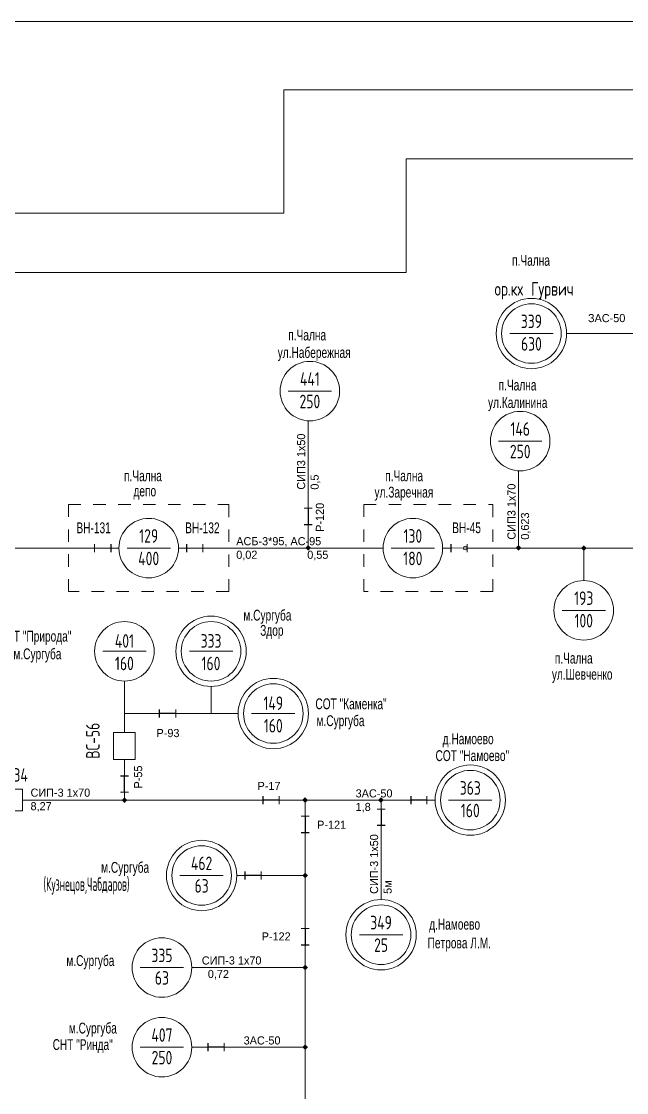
# Model space of a CAD drawing. Header units: millimetres. Extents: x 11 to 409, y 3 to 285.
# Drawn here: x 173.1 to 221.6, y 58.8 to 144.7 of the extents above; entities that cross this region are included whole.
import ezdxf
from ezdxf.enums import TextEntityAlignment as Align

# ---------------------------------------------------------------- set-up
doc = ezdxf.new("R2010")
doc.units = ezdxf.units.MM
doc.linetypes.add('JIS_02_1.0', pattern=[2, 1, -1])
for name, color, linetype, lineweight in [('10_КВ', 250, 'Continuous', 18), ('АТРИБУТЫ', 7, 'Continuous', 13), ('РАЗЪЕД_РУБИЛЬН', 150, 'Continuous', 13), ('ТЕКСТ', 7, 'Continuous', 13)]:
    doc.layers.add(name, color=color, linetype=linetype, lineweight=lineweight)
doc.layers.add('СХ_ОПЕРАТИВНАЯ', color=10, linetype='Continuous')
doc.layers.add('ШУНТ_РАЗЪЕД', color=161, linetype='Continuous')
doc.styles.add('ATTRIB', font='txt.shx', dxfattribs={"width": 0.7, "height": 5})
doc.styles.add('ТЕКСТ_МОДЕЛИ', font='txt.shx', dxfattribs={"width": 0.7, "height": 5})

# ---------------------------------------------------------------- blocks, each defined once
blk = doc.blocks.new('ВЫКЛЮЧАТЕЛЬ')
at = {"color": 0, "linetype": 'ByBlock'}
for p, q in [((0, 0), (0, -3)), ((0, -13), (0, -16))]:
    blk.add_line(p, q, dxfattribs=at)
blk.add_lwpolyline([(-4, -3), (4, -3), (4, -13), (-4, -13)], close=True, dxfattribs=at)
at = {"layer": 'АТРИБУТЫ', "style": 'ATTRIB', "width": 0.7}
blk.add_attdef('ДИСП_НОМ', text='', height=5, dxfattribs=at).set_placement((-6, -8), align=Align.MIDDLE_RIGHT)
at = {"layer": 'АТРИБУТЫ', "style": 'ATTRIB', "width": 0.7, "flags": 1}
blk.add_attdef('КОД', text='', height=5, dxfattribs=at).set_placement((-6, -14), align=Align.MIDDLE_RIGHT)
blk = doc.blocks.new('ОТВЕТВЛЕНИЕ')
at = {"color": 0, "linetype": 'ByBlock'}
blk.add_solid([(0, 1.06), (1.06, 0), (-1.06, 0), (0, -1.06)], dxfattribs=at)
blk = doc.blocks.new('ТРАНСФ_ПОДСТ')
at = {"color": 7}
blk.add_line((-8, -11), (8, -11), dxfattribs=at)
at = {"color": 0}
blk.add_circle((0, -11), 11, dxfattribs=at)
at = {"layer": 'АТРИБУТЫ', "style": 'ATTRIB', "width": 0.7, "flags": 4}
for tag, p in [('OBOZN', (0, -9)), ('MOCHNOCT', (0, -17.33))]:
    blk.add_attdef(tag, text='', height=5, dxfattribs=at).set_placement(p, align=Align.CENTER)
at = {"layer": 'АТРИБУТЫ', "style": 'ТЕКСТ_МОДЕЛИ', "width": 0.7}
blk.add_attdef('MESTO_1', text='', height=5, dxfattribs=at).set_placement((14, -11), align=Align.BOTTOM_LEFT)
blk.add_attdef('MESTO_2', text='', height=5, dxfattribs=at).set_placement((14, -12), align=Align.TOP_LEFT)
blk = doc.blocks.new('ВЫКЛ_НАГРУЗКИ')
at = {"color": 0, "linetype": 'ByBlock'}
for p, q in [((0, 0), (0, -3)), ((0, -9), (0, -12))]:
    blk.add_line(p, q, dxfattribs=at)
at = {"layer": 'РАЗЪЕД_РУБИЛЬН', "color": 0, "linetype": 'ByBlock'}
blk.add_line((-1.5, -3), (1.5, -3), dxfattribs=at)
at = {"layer": 'СХ_ОПЕРАТИВНАЯ', "color": 0, "linetype": 'ByBlock'}
blk.add_line((-1.5, -9), (1.5, -9), dxfattribs=at)
at = {"layer": 'РАЗЪЕД_РУБИЛЬН', "color": 7, "style": 'ATTRIB', "width": 0.7}
blk.add_attdef('ДИСП_НОМ', text='', height=5, dxfattribs=at).set_placement((-4.75, -6), align=Align.MIDDLE_RIGHT)
at = {"layer": 'РАЗЪЕД_РУБИЛЬН', "color": 7, "style": 'ATTRIB', "width": 0.7, "flags": 1}
blk.add_attdef('КОД', text='', height=5, dxfattribs=at).set_placement((-4.75, -12), align=Align.MIDDLE_RIGHT)
blk = doc.blocks.new('РАЗЪЕДИНИТЕЛЬ')
at = {"color": 0, "linetype": 'ByBlock'}
for p, q in [((0, 0), (0, -3)), ((0, -9), (0, -12))]:
    blk.add_line(p, q, dxfattribs=at)
at = {"layer": 'РАЗЪЕД_РУБИЛЬН', "color": 0, "linetype": 'ByBlock'}
blk.add_line((-1.5, -3), (1.5, -3), dxfattribs=at)
at = {"layer": 'СХ_ОПЕРАТИВНАЯ', "color": 0, "linetype": 'ByBlock'}
blk.add_line((-1.5, -9), (1.5, -9), dxfattribs=at)
at = {"layer": 'ШУНТ_РАЗЪЕД', "color": 0}
blk.add_line((0, -3), (0, -9), dxfattribs=at)
at = {"layer": 'РАЗЪЕД_РУБИЛЬН', "color": 7, "style": 'ATTRIB', "width": 0.7}
blk.add_attdef('ДИСП_НОМ', text='', height=5, dxfattribs=at).set_placement((-4.75, -6), align=Align.MIDDLE_RIGHT)
at = {"layer": 'РАЗЪЕД_РУБИЛЬН', "color": 7, "style": 'ATTRIB', "width": 0.7, "flags": 1}
blk.add_attdef('КОД', text='', height=5, dxfattribs=at).set_placement((-4.75, -12), align=Align.MIDDLE_RIGHT)

msp = doc.modelspace()

# ---------------------------------------------------------------- linework, layer by layer
at = {"layer": '10_КВ', "color": 7}
for p, q in [((172.252, 144.749), (267.951, 144.749)), ((274.178, 139.27), (194.1, 139.27)), ((194.1, 139.27), (194.1, 133.897)), ((194.1, 129.367), (194.1, 133.897)), ((125.699, 129.367), (194.1, 129.367)), ((224.753, 119.705), (216.789, 119.705)), ((165.334, 102.484), (178.276, 102.484)), ((178.927, 102.484), (180.23, 102.484)), ((186.31, 102.484), (187.613, 102.484)), ((188.265, 102.484), (202.069, 102.484)), ((207.498, 102.484), (208.797, 102.517)), ((213.975, 102.484), (209.452, 102.484)), ((213.975, 102.484), (242.325, 102.484)), ((218.164, 102.484), (218.164, 99.879)), ((181.321, 88.34), (181.321, 91.814)), ((188.269, 89.209), (188.269, 91.38)), ((181.321, 89.209), (183.492, 89.209)), ((186.098, 89.209), (188.269, 89.209)), ((188.269, 89.209), (190.441, 89.209)), ((173.774, 82.26), (180.288, 82.26)), ((180.288, 82.26), (187.191, 82.26)), ((181.321, 82.26), (183.492, 82.26)), ((187.191, 82.26), (195.819, 82.26)), ((195.819, 82.26), (195.819, 80.088)), ((195.819, 82.26), (206.242, 82.26)), ((201.908, 74.281), (201.908, 82.26))]:
    msp.add_line(p, q, dxfattribs=at)
at = {"layer": '10_КВ', "color": 140}
for p, q in [((203.907, 124.605), (203.907, 133.732)), ((203.907, 133.732), (267.951, 133.732)), ((113.37, 124.605), (203.907, 124.605))]:
    msp.add_line(p, q, dxfattribs=at)
at = {"layer": '10_КВ', "color": 7, "ltscale": 100}
for p, q in [((196.063, 102.623), (196.063, 112.696)), ((212.936, 102.623), (212.936, 108.684)), ((195.819, 56.327), (195.819, 79.011)), ((190.337, 76.213), (195.819, 76.213)), ((186.719, 68.826), (195.819, 68.826)), ((186.719, 62.432), (195.819, 62.432))]:
    msp.add_line(p, q, dxfattribs=at)
at = {"layer": '10_КВ', "color": 7, "linetype": 'JIS_02_1.0'}
for points in [[(176.822, 105.98), (189.685, 105.98), (189.685, 98.99), (176.822, 98.99)], [(200.519, 105.98), (210.873, 105.98), (210.873, 98.99), (200.519, 98.99)]]:
    msp.add_lwpolyline(points, close=True, dxfattribs=at)
at = {"layer": '10_КВ', "color": 7}
for centre, radius in [((213.966, 119.705), 2.823), ((208.657, 102.484), 0.144), ((188.269, 94.203), 2.823), ((193.264, 89.209), 2.823), ((209.065, 82.26), 2.823), ((187.514, 76.213), 2.823), ((201.908, 71.458), 2.823)]:
    msp.add_circle(centre, radius, dxfattribs=at)

# ---------------------------------------------------------------- block references
ref = msp.add_blockref('ТРАНСФ_ПОДСТ', (213.966, 122.093), dxfattribs=dict(at, xscale=0.2171483251338177, yscale=0.2171483251338177, zscale=0.2171483251338177))
ref.add_attrib('MESTO_1', 'п.Чална', dxfattribs={"layer": 'АТРИБУТЫ', "height": 0.8686, "width": 0.7}).set_placement((212.419, 124.882), align=Align.BOTTOM_LEFT)
ref.add_attrib('MESTO_2', 'ор.кх Гурвич', dxfattribs={"layer": 'АТРИБУТЫ', "height": 1.08574, "style": 'ТЕКСТ_МОДЕЛИ', "width": 0.7}).set_placement((211.014, 123.83), align=Align.TOP_LEFT)
ref.add_attrib('OBOZN', '339', dxfattribs={"layer": 'АТРИБУТЫ', "height": 1.0857, "style": 'ATTRIB', "width": 0.7, "flags": 4}).set_placement((213.966, 120.139), align=Align.CENTER)
ref.add_attrib('MOCHNOCT', '630', dxfattribs={"layer": 'АТРИБУТЫ', "height": 1.0857, "style": 'ATTRIB', "width": 0.7, "flags": 4}).set_placement((213.966, 118.329), align=Align.CENTER)
ref = msp.add_blockref('ТРАНСФ_ПОДСТ', (196.197, 117.47), dxfattribs=dict(at, xscale=0.2171483251338177, yscale=0.2171483251338177, zscale=0.2171483251338177))
ref.add_attrib('MESTO_1', 'п.Чална', dxfattribs={"layer": 'АТРИБУТЫ', "height": 0.8686, "width": 0.7}).set_placement((194.463, 118.891), align=Align.BOTTOM_LEFT)
ref.add_attrib('MESTO_2', 'ул.Набережная', dxfattribs={"layer": 'АТРИБУТЫ', "height": 0.86859, "width": 0.7}).set_placement((193.614, 118.618), align=Align.TOP_LEFT)
ref.add_attrib('OBOZN', '441', dxfattribs={"layer": 'АТРИБУТЫ', "height": 1.0857, "style": 'ATTRIB', "width": 0.7, "flags": 4}).set_placement((196.197, 115.515), align=Align.CENTER)
ref.add_attrib('MOCHNOCT', '250', dxfattribs={"layer": 'АТРИБУТЫ', "height": 1.0857, "style": 'ATTRIB', "width": 0.7, "flags": 4}).set_placement((196.197, 113.706), align=Align.CENTER)
ref = msp.add_blockref('ТРАНСФ_ПОДСТ', (213.069, 113.456), dxfattribs=dict(at, xscale=0.2171483251338177, yscale=0.2171483251338177, zscale=0.2171483251338177))
ref.add_attrib('MESTO_1', 'п.Чална', dxfattribs={"layer": 'АТРИБУТЫ', "height": 0.8686, "width": 0.7}).set_placement((211.335, 114.877), align=Align.BOTTOM_LEFT)
ref.add_attrib('MESTO_2', 'ул.Калинина', dxfattribs={"layer": 'АТРИБУТЫ', "height": 0.86859, "width": 0.7}).set_placement((210.486, 114.604), align=Align.TOP_LEFT)
ref.add_attrib('OBOZN', '146', dxfattribs={"layer": 'АТРИБУТЫ', "height": 1.0857, "style": 'ATTRIB', "width": 0.7, "flags": 4}).set_placement((213.069, 111.501), align=Align.CENTER)
ref.add_attrib('MOCHNOCT', '250', dxfattribs={"layer": 'АТРИБУТЫ', "height": 1.0857, "style": 'ATTRIB', "width": 0.7, "flags": 4}).set_placement((213.069, 109.692), align=Align.CENTER)
ref = msp.add_blockref('ТРАНСФ_ПОДСТ', (183.27, 104.873), dxfattribs=dict(at, xscale=0.2171483251338177, yscale=0.2171483251338177, zscale=0.2171483251338177))
ref.add_attrib('MESTO_1', 'п.Чална', dxfattribs={"layer": 'АТРИБУТЫ', "height": 0.8686, "width": 0.7}).set_placement((181.29, 107.595), align=Align.BOTTOM_LEFT)
ref.add_attrib('MESTO_2', 'депо', dxfattribs={"layer": 'АТРИБУТЫ', "height": 0.8686, "width": 0.7}).set_placement((182.045, 107.503), align=Align.TOP_LEFT)
ref.add_attrib('OBOZN', '129', dxfattribs={"layer": 'АТРИБУТЫ', "height": 1.0857, "style": 'ATTRIB', "width": 0.7, "flags": 4}).set_placement((183.27, 102.919), align=Align.CENTER)
ref.add_attrib('MOCHNOCT', '400', dxfattribs={"layer": 'АТРИБУТЫ', "height": 1.0857, "style": 'ATTRIB', "width": 0.7, "flags": 4}).set_placement((183.27, 101.109), align=Align.CENTER)
ref = msp.add_blockref('ТРАНСФ_ПОДСТ', (204.458, 104.873), dxfattribs=dict(at, xscale=0.2171483251338177, yscale=0.2171483251338177, zscale=0.2171483251338177))
ref.add_attrib('MESTO_1', 'п.Чална', dxfattribs={"layer": 'АТРИБУТЫ', "height": 0.8686, "width": 0.7}).set_placement((202.24, 107.595), align=Align.BOTTOM_LEFT)
ref.add_attrib('MESTO_2', 'ул.Заречная', dxfattribs={"layer": 'АТРИБУТЫ', "height": 0.86859, "width": 0.7}).set_placement((201.379, 107.413), align=Align.TOP_LEFT)
ref.add_attrib('OBOZN', '130', dxfattribs={"layer": 'АТРИБУТЫ', "height": 1.0857, "style": 'ATTRIB', "width": 0.7, "flags": 4}).set_placement((204.458, 102.919), align=Align.CENTER)
ref.add_attrib('MOCHNOCT', '180', dxfattribs={"layer": 'АТРИБУТЫ', "height": 1.0857, "style": 'ATTRIB', "width": 0.7, "flags": 4}).set_placement((204.458, 101.109), align=Align.CENTER)
at = {"layer": '10_КВ', "color": 7, "xscale": 0.2171483251338177, "yscale": 0.2171483251338177, "zscale": 0.2171483251338177}
for name, p in [('РАЗЪЕДИНИТЕЛЬ', (196.063, 106.33)), ('ОТВЕТВЛЕНИЕ', (196.065, 102.507)), ('ОТВЕТВЛЕНИЕ', (212.938, 102.507)), ('ОТВЕТВЛЕНИЕ', (218.172, 102.485)), ('ОТВЕТВЛЕНИЕ', (181.329, 82.26)), ('ОТВЕТВЛЕНИЕ', (195.808, 82.26)), ('РАЗЪЕДИНИТЕЛЬ', (201.908, 82.197)), ('ОТВЕТВЛЕНИЕ', (201.898, 82.26)), ('РАЗЪЕДИНИТЕЛЬ', (195.819, 81.617)), ('РАЗЪЕДИНИТЕЛЬ', (195.819, 72.605))]:
    msp.add_blockref(name, p, dxfattribs=at)
at = {"layer": '10_КВ', "color": 7}
ref = msp.add_blockref('ВЫКЛ_НАГРУЗКИ', (178.276, 102.484), dxfattribs=dict(at, xscale=-0.2171483251339403, yscale=0.2171483251339403, zscale=0.2171483251339681, rotation=90))
ref.add_attrib('ДИСП_НОМ', 'ВН-131', dxfattribs={"layer": 'РАЗЪЕД_РУБИЛЬН', "color": 7, "height": 0.8686, "width": 0.7}).set_placement((180.23, 104.113), align=Align.MIDDLE_RIGHT)
ref = msp.add_blockref('ВЫКЛ_НАГРУЗКИ', (188.265, 102.484), dxfattribs=dict(at, xscale=0.2171483251339403, yscale=0.2171483251339403, zscale=0.2171483251339403, rotation=270))
ref.add_attrib('ДИСП_НОМ', 'ВН-132', dxfattribs={"layer": 'РАЗЪЕД_РУБИЛЬН', "color": 7, "height": 0.8686, "width": 0.7}).set_placement((187.577, 104.113), align=Align.MIDDLE)
ref = msp.add_blockref('ВЫКЛ_НАГРУЗКИ', (209.452, 102.484), dxfattribs=dict(at, xscale=0.2171483251339403, yscale=0.2171483251339403, zscale=0.2171483251339403, rotation=270))
ref.add_attrib('ДИСП_НОМ', 'ВН-45', dxfattribs={"layer": 'РАЗЪЕД_РУБИЛЬН', "color": 7, "height": 0.8686, "width": 0.7}).set_placement((208.765, 104.113), align=Align.MIDDLE)
ref = msp.add_blockref('ТРАНСФ_ПОДСТ', (218.164, 99.879), dxfattribs=dict(at, xscale=0.2171483251338177, yscale=0.2171483251338177, zscale=0.2171483251338177))
ref.add_attrib('MESTO_1', 'п.Чална', dxfattribs={"layer": 'АТРИБУТЫ', "height": 0.8686, "width": 0.7}).set_placement((215.843, 92.963), align=Align.BOTTOM_LEFT)
ref.add_attrib('MESTO_2', 'ул.Шевченко', dxfattribs={"layer": 'АТРИБУТЫ', "height": 0.86859, "width": 0.7}).set_placement((215.606, 92.797), align=Align.TOP_LEFT)
ref.add_attrib('OBOZN', '193', dxfattribs={"layer": 'АТРИБУТЫ', "height": 1.0857, "style": 'ATTRIB', "width": 0.7, "flags": 4}).set_placement((218.164, 97.924), align=Align.CENTER)
ref.add_attrib('MOCHNOCT', '100', dxfattribs={"layer": 'АТРИБУТЫ', "height": 1.0857, "style": 'ATTRIB', "width": 0.7, "flags": 4}).set_placement((218.164, 96.115), align=Align.CENTER)
ref = msp.add_blockref('ТРАНСФ_ПОДСТ', (188.269, 91.814), dxfattribs=dict(at, xscale=-0.2171483251338177, yscale=0.2171483251338177, zscale=0.2171483251338177, rotation=180))
ref.add_attrib('MESTO_1', 'м.Сургуба', dxfattribs={"layer": 'АТРИБУТЫ', "height": 0.8686, "width": 0.7}).set_placement((190.863, 96.41), align=Align.BOTTOM_LEFT)
ref.add_attrib('MESTO_2', 'Здор', dxfattribs={"layer": 'АТРИБУТЫ', "height": 0.8686, "width": 0.7}).set_placement((192.212, 96.318), align=Align.TOP_LEFT)
ref.add_attrib('OBOZN', '160', dxfattribs={"layer": 'АТРИБУТЫ', "height": 1.0857, "style": 'ATTRIB', "width": 0.7, "flags": 4}).set_placement((188.269, 92.683), align=Align.CENTER)
ref.add_attrib('MOCHNOCT', '333', dxfattribs={"layer": 'АТРИБУТЫ', "height": 1.0857, "style": 'ATTRIB', "width": 0.7, "flags": 4}).set_placement((188.269, 94.493), align=Align.CENTER)
ref = msp.add_blockref('ТРАНСФ_ПОДСТ', (181.321, 91.814), dxfattribs=dict(at, xscale=-0.2171483251338177, yscale=0.2171483251338177, zscale=0.2171483251338177, rotation=180))
ref.add_attrib('MESTO_1', 'м.Сургуба', dxfattribs={"layer": 'АТРИБУТЫ', "height": 0.8686, "width": 0.7}).set_placement((172.415, 93.304), align=Align.BOTTOM_LEFT)
ref.add_attrib('MESTO_2', 'СНТ "Природа"', dxfattribs={"layer": 'АТРИБУТЫ', "height": 0.86859, "width": 0.7}).set_placement((171.272, 95.849), align=Align.TOP_LEFT)
ref.add_attrib('OBOZN', '160', dxfattribs={"layer": 'АТРИБУТЫ', "height": 1.0857, "style": 'ATTRIB', "width": 0.7, "flags": 4}).set_placement((181.321, 92.683), align=Align.CENTER)
ref.add_attrib('MOCHNOCT', '401', dxfattribs={"layer": 'АТРИБУТЫ', "height": 1.0857, "style": 'ATTRIB', "width": 0.7, "flags": 4}).set_placement((181.321, 94.493), align=Align.CENTER)
ref = msp.add_blockref('ТРАНСФ_ПОДСТ', (193.264, 86.82), dxfattribs=dict(at, xscale=-0.2171483251338177, yscale=0.2171483251338177, zscale=0.2171483251338177, rotation=180))
ref.add_attrib('MESTO_1', 'м.Сургуба', dxfattribs={"layer": 'АТРИБУТЫ', "height": 0.8686, "width": 0.7}).set_placement((196.727, 87.939), align=Align.BOTTOM_LEFT)
ref.add_attrib('MESTO_2', 'СОТ "Каменка"', dxfattribs={"layer": 'АТРИБУТЫ', "height": 0.86859, "width": 0.7}).set_placement((196.639, 90.426), align=Align.TOP_LEFT)
ref.add_attrib('OBOZN', '160', dxfattribs={"layer": 'АТРИБУТЫ', "height": 1.0857, "style": 'ATTRIB', "width": 0.7, "flags": 4}).set_placement((193.264, 87.689), align=Align.CENTER)
ref.add_attrib('MOCHNOCT', '149', dxfattribs={"layer": 'АТРИБУТЫ', "height": 1.0857, "style": 'ATTRIB', "width": 0.7, "flags": 4}).set_placement((193.264, 89.498), align=Align.CENTER)
for name, p, xscale, yscale, zscale, rotation in [('РАЗЪЕДИНИТЕЛЬ', (186.098, 89.209), -0.2171483251339403, 0.2171483251339403, 0.2171483251339403, 270), ('РАЗЪЕДИНИТЕЛЬ', (181.321, 82.26), -0.2171483251338177, 0.2171483251338177, 0.2171483251338177, 180), ('РАЗЪЕДИНИТЕЛЬ', (194.381, 82.26), 0.2171483251339403, 0.2171483251339403, 0.2171483251339403, 270), ('РАЗЪЕДИНИТЕЛЬ', (206.242, 82.26), 0.2171483251339403, 0.2171483251339403, 0.2171483251339403, 270), ('РАЗЪЕДИНИТЕЛЬ', (192.943, 76.213), 0.2171483251339403, 0.2171483251339403, 0.2171483251339403, 270), ('ОТВЕТВЛЕНИЕ', (195.82, 76.211), 0.2171483251338177, 0.2171483251338177, 0.2171483251338177, 270), ('ОТВЕТВЛЕНИЕ', (195.82, 68.825), 0.2171483251338177, 0.2171483251338177, 0.2171483251338177, 270), ('РАЗЪЕДИНИТЕЛЬ', (189.973, 62.432), 0.2171483251339403, 0.2171483251339403, 0.2171483251339403, 270), ('ОТВЕТВЛЕНИЕ', (195.82, 62.431), 0.2171483251338177, 0.2171483251338177, 0.2171483251338177, 270)]:
    msp.add_blockref(name, p, dxfattribs=dict(at, xscale=xscale, yscale=yscale, zscale=zscale, rotation=rotation))
ref = msp.add_blockref('ВЫКЛЮЧАТЕЛЬ', (181.321, 84.866), dxfattribs=dict(at, xscale=0.2171483251338177, yscale=0.2171483251338177, zscale=0.2171483251338177, rotation=180))
ref.add_attrib('ДИСП_НОМ', 'ВС-56', dxfattribs={"layer": 'АТРИБУТЫ', "height": 1.0857, "rotation": 90, "style": 'ATTRIB', "width": 0.7}).set_placement((178.79, 88.467), align=Align.MIDDLE_RIGHT)
ref = msp.add_blockref('ТРАНСФ_ПОДСТ', (209.065, 84.648), dxfattribs=dict(at, xscale=0.2171483251338177, yscale=0.2171483251338177, zscale=0.2171483251338177))
ref.add_attrib('MESTO_1', 'д.Намоево', dxfattribs={"layer": 'АТРИБУТЫ', "height": 0.8686, "width": 0.7}).set_placement((206.849, 86.487), align=Align.BOTTOM_LEFT)
ref.add_attrib('MESTO_2', 'СОТ "Намоево"', dxfattribs={"layer": 'АТРИБУТЫ', "height": 0.86859, "width": 0.7}).set_placement((206.275, 86.265), align=Align.TOP_LEFT)
ref.add_attrib('OBOZN', '363', dxfattribs={"layer": 'АТРИБУТЫ', "height": 1.0857, "style": 'ATTRIB', "width": 0.7, "flags": 4}).set_placement((209.065, 82.694), align=Align.CENTER)
ref.add_attrib('MOCHNOCT', '160', dxfattribs={"layer": 'АТРИБУТЫ', "height": 1.0857, "style": 'ATTRIB', "width": 0.7, "flags": 4}).set_placement((209.065, 80.885), align=Align.CENTER)
ref = msp.add_blockref('ВЫКЛЮЧАТЕЛЬ', (173.79, 82.26), dxfattribs=dict(at, xscale=-0.2171483251339403, yscale=0.2171483251339403, zscale=0.2171483251339681, rotation=270))
ref.add_attrib('ДИСП_НОМ', 'ВС-34', dxfattribs={"layer": 'АТРИБУТЫ', "height": 1.0857, "style": 'ATTRIB', "width": 0.7}).set_placement((173.572, 84.282), align=Align.MIDDLE_RIGHT)
ref = msp.add_blockref('ТРАНСФ_ПОДСТ', (187.514, 78.602), dxfattribs=dict(at, xscale=0.2171483251338177, yscale=0.2171483251338177, zscale=0.2171483251338177))
ref.add_attrib('MESTO_1', 'м.Сургуба', dxfattribs={"layer": 'АТРИБУТЫ', "height": 0.8686, "width": 0.7}).set_placement((179.452, 76.17), align=Align.BOTTOM_LEFT)
ref.add_attrib('MESTO_2', '(Кузнецов,Чабдаров)', dxfattribs={"layer": 'АТРИБУТЫ', "height": 1.08574, "style": 'ТЕКСТ_МОДЕЛИ', "width": 0.5}).set_placement((174.825, 76.065), align=Align.TOP_LEFT)
ref.add_attrib('OBOZN', '462', dxfattribs={"layer": 'АТРИБУТЫ', "height": 1.0857, "style": 'ATTRIB', "width": 0.7, "flags": 4}).set_placement((187.514, 76.647), align=Align.CENTER)
ref.add_attrib('MOCHNOCT', '63', dxfattribs={"layer": 'АТРИБУТЫ', "height": 1.0857, "style": 'ATTRIB', "width": 0.7, "flags": 4}).set_placement((187.514, 74.838), align=Align.CENTER)
ref = msp.add_blockref('ТРАНСФ_ПОДСТ', (201.908, 73.847), dxfattribs=dict(at, xscale=0.2171483251338177, yscale=0.2171483251338177, zscale=0.2171483251338177))
ref.add_attrib('MESTO_1', 'д.Намоево', dxfattribs={"layer": 'АТРИБУТЫ', "height": 0.8686, "width": 0.7}).set_placement((205.764, 71.611), align=Align.BOTTOM_LEFT)
ref.add_attrib('MESTO_2', 'Петрова Л.М.', dxfattribs={"layer": 'АТРИБУТЫ', "height": 0.86859, "width": 0.7}).set_placement((205.642, 71.237), align=Align.TOP_LEFT)
ref.add_attrib('OBOZN', '349', dxfattribs={"layer": 'АТРИБУТЫ', "height": 1.0857, "style": 'ATTRIB', "width": 0.7, "flags": 4}).set_placement((201.908, 71.892), align=Align.CENTER)
ref.add_attrib('MOCHNOCT', '25', dxfattribs={"layer": 'АТРИБУТЫ', "height": 1.0857, "style": 'ATTRIB', "width": 0.7, "flags": 4}).set_placement((201.908, 70.083), align=Align.CENTER)
ref = msp.add_blockref('ТРАНСФ_ПОДСТ', (184.331, 71.215), dxfattribs=dict(at, xscale=0.2171483251338177, yscale=0.2171483251338177, zscale=0.2171483251338177))
ref.add_attrib('MESTO_1', 'м.Сургуба', dxfattribs={"layer": 'АТРИБУТЫ', "height": 0.8686, "width": 0.7}).set_placement((176.662, 68.688), align=Align.BOTTOM_LEFT)
ref.add_attrib('OBOZN', '335', dxfattribs={"layer": 'АТРИБУТЫ', "height": 1.0857, "style": 'ATTRIB', "width": 0.7, "flags": 4}).set_placement((184.331, 69.261), align=Align.CENTER)
ref.add_attrib('MOCHNOCT', '63', dxfattribs={"layer": 'АТРИБУТЫ', "height": 1.0857, "style": 'ATTRIB', "width": 0.7, "flags": 4}).set_placement((184.331, 67.451), align=Align.CENTER)
ref = msp.add_blockref('ТРАНСФ_ПОДСТ', (184.331, 64.821), dxfattribs=dict(at, xscale=0.2171483251338177, yscale=0.2171483251338177, zscale=0.2171483251338177))
ref.add_attrib('MESTO_1', 'м.Сургуба', dxfattribs={"layer": 'АТРИБУТЫ', "height": 0.8686, "width": 0.7}).set_placement((176.862, 63.275), align=Align.BOTTOM_LEFT)
ref.add_attrib('MESTO_2', 'СНТ "Ринда"', dxfattribs={"layer": 'АТРИБУТЫ', "height": 0.8628, "width": 0.7}).set_placement((175.568, 63.079), align=Align.TOP_LEFT)
ref.add_attrib('OBOZN', '407', dxfattribs={"layer": 'АТРИБУТЫ', "height": 1.0857, "style": 'ATTRIB', "width": 0.7, "flags": 4}).set_placement((184.331, 62.867), align=Align.CENTER)
ref.add_attrib('MOCHNOCT', '250', dxfattribs={"layer": 'АТРИБУТЫ', "height": 1.0857, "style": 'ATTRIB', "width": 0.7, "flags": 4}).set_placement((184.331, 61.057), align=Align.CENTER)

# ---------------------------------------------------------------- texts
at = {"layer": 'ТЕКСТ', "color": 7}
for s, insert, char_height, width, attachment_point in [('ЗАС-50 ', (218.505, 121.268), 0.6514, 20.90108, 1), ('АСБ-3*95, АС-95\\P0,02^I^I  0,55', (190.29, 103.364), 0.65144, 20.90108, 1), ('Р-93', (183.896, 87.308), 0.6514, 4.50686, 7), ('Р-17', (192.001, 83.724), 0.6514, 4.50686, 1), ('СИП-3 1х70\\P8,27', (173.79, 83.186), 0.6514, 20.90108, 1), ('3АС-50\\P1,8', (199.867, 83.129), 0.6514, 20.90108, 1), ('Р-121', (196.78, 80.611), 0.6514, 4.50686, 1), ('Р-122', (192.329, 71.651), 0.6514, 2.809825994434975e-14, 1), ('СИП-3 1х70\\P  0,72', (187.526, 69.722), 0.6514, 6.57581, 1), ('3АС-50', (190.885, 63.304), 0.6514, 20.90108, 1)]:
    msp.add_mtext(s, dxfattribs=dict(at, insert=insert, char_height=char_height, width=width, attachment_point=attachment_point))
at = {"layer": 'ТЕКСТ', "color": 7, "char_height": 0.6514, "rotation": 90}
for s, insert, width, attachment_point in [('СИП3 1х50\\P0,5', (195.168, 107.177), 6.57581, 1), ('СИП3 1х70\\P0,623', (212.041, 103.163), 6.57581, 1), ('Р-120', (196.673, 103.793), 4.50686, 1), ('Р-55', (182.094, 85.036), 4.50686, 3), ('СИП-3 1x50\\P5м', (201.019, 74.737), 6.45968, 1)]:
    msp.add_mtext(s, dxfattribs=dict(at, insert=insert, width=width, attachment_point=attachment_point))

doc.saveas('drawing.dxf')
